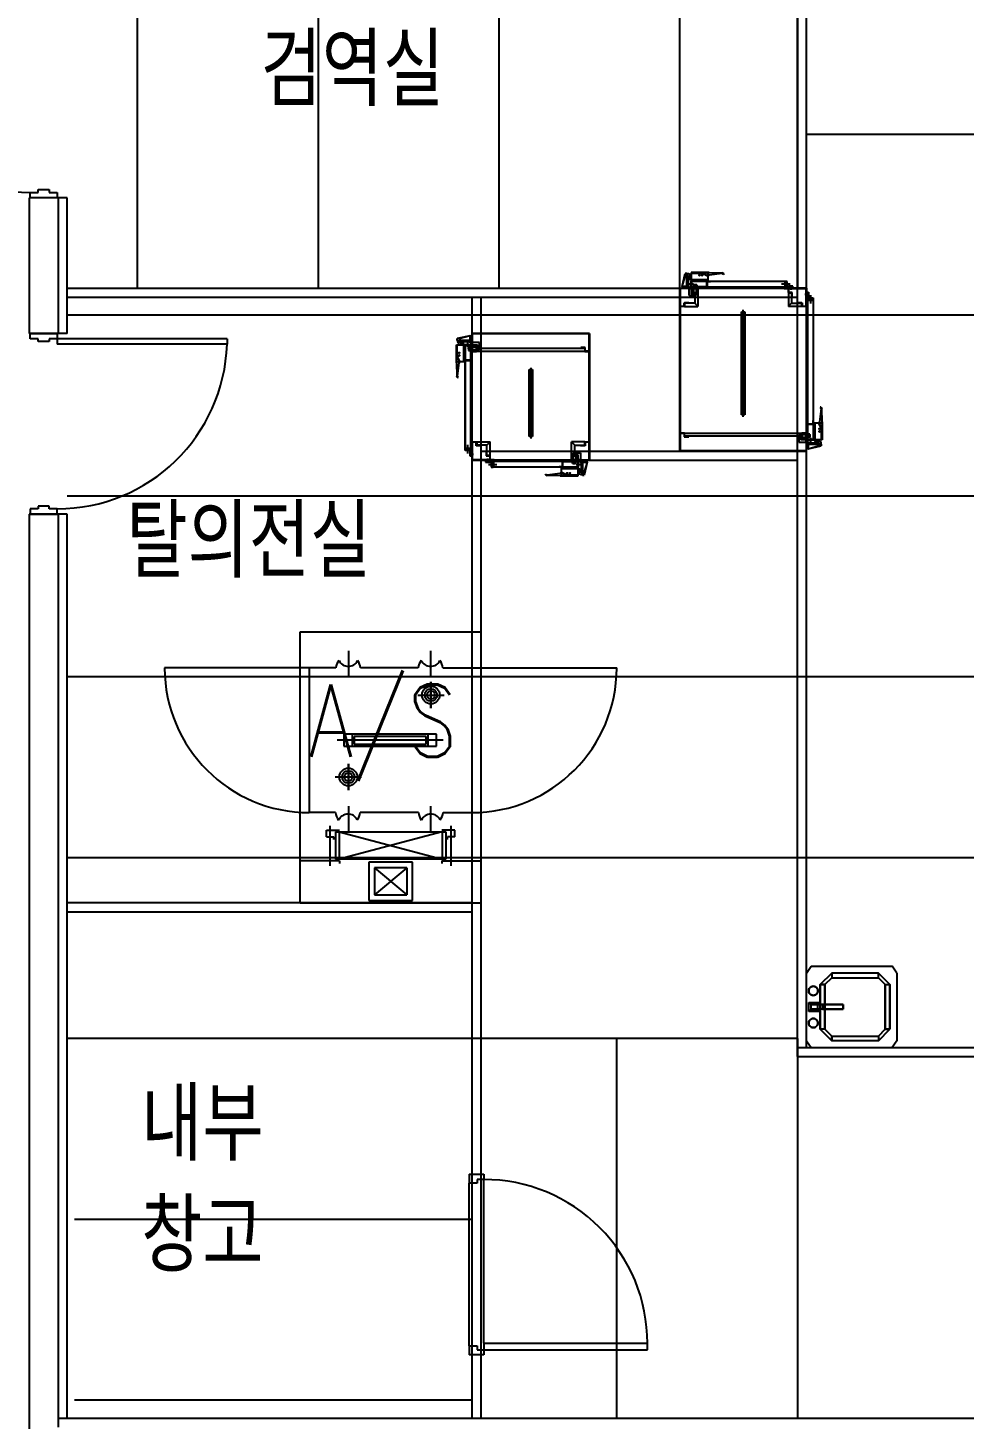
# Model space of a CAD drawing. Header units: millimetres. Extents: x 605428 to 684586, y -474155 to -416366.
# Drawn here: x 626725 to 631906, y -443463 to -435768 of the extents above; entities that cross this region are included whole.
import ezdxf

# ---------------------------------------------------------------- set-up
doc = ezdxf.new("R2010")
doc.units = ezdxf.units.MM
doc.header["$LTSCALE"] = 500
for name, color, linetype in [('TXT', 7, 'Continuous'), ('동물실', 9, 'Continuous'), ('방화석고', 9, 'Continuous'), ('천정', 5, 'Continuous'), ('크린판넬', 4, 'Continuous')]:
    doc.layers.add(name, color=color, linetype=linetype)
doc.styles.add('GHD', font='simple.shx', dxfattribs={"bigfont": 'whgtxt.shx'})

# ---------------------------------------------------------------- blocks, each defined once
blk = doc.blocks.new('A$C0807416F')
at = {"layer": '크린판넬', "color": 9, "linetype": 'Continuous'}
for p, q in [((-24.1, 319.2), (1.4, 357.3)), ((-24.1, -54.6), (-24.1, 319.2)), ((1.4, 357.3), (450.5, 357.3)), ((116, 319.2), (52.3, 255.5)), ((52.3, 255.5), (116, 319.2)), ((374.1, 319.2), (116, 319.2)), ((116, 319.2), (116, 293.7)), ((116, 319.2), (116, 293.7)), ((374.1, 319.2), (116, 319.2)), ((437.8, 255.5), (374.1, 319.2)), ((374.1, 293.7), (374.1, 319.2)), ((374.1, 319.2), (437.8, 255.5)), ((374.1, 293.7), (374.1, 319.2)), ((475.9, 319.2), (450.5, 357.3)), ((475.9, 319.2), (475.9, -54.6)), ((-7.9, 234.1), (-10.5, 227.9)), ((-10.5, 227.9), (-7.9, 234.1)), ((-7.9, 234.1), (-10.5, 227.9)), ((-10.5, 227.9), (-7.9, 234.1)), ((-3.9, 239.4), (-7.9, 234.1)), ((-7.9, 234.1), (-3.9, 239.4)), ((-3.9, 239.4), (-7.9, 234.1)), ((-7.9, 234.1), (-3.9, 239.4)), ((1.4, 243.4), (-3.9, 239.4)), ((-3.9, 239.4), (1.4, 243.4)), ((1.4, 243.4), (-3.9, 239.4)), ((-3.9, 239.4), (1.4, 243.4)), ((7.5, 246), (1.4, 243.4)), ((1.4, 243.4), (7.5, 246)), ((7.5, 246), (1.4, 243.4)), ((1.4, 243.4), (7.5, 246)), ((14.1, 246.8), (7.5, 246)), ((7.5, 246), (14.1, 246.8)), ((14.1, 246.8), (7.5, 246)), ((7.5, 246), (14.1, 246.8)), ((20.7, 246), (14.1, 246.8)), ((14.1, 246.8), (20.7, 246)), ((20.7, 246), (14.1, 246.8)), ((14.1, 246.8), (20.7, 246)), ((26.9, 243.4), (20.7, 246)), ((20.7, 246), (26.9, 243.4)), ((26.9, 243.4), (20.7, 246)), ((20.7, 246), (26.9, 243.4)), ((32.1, 239.4), (26.9, 243.4)), ((26.9, 243.4), (32.1, 239.4)), ((32.1, 239.4), (26.9, 243.4)), ((26.9, 243.4), (32.1, 239.4)), ((36.1, 234.1), (32.1, 239.4)), ((32.1, 239.4), (36.1, 234.1)), ((36.1, 234.1), (32.1, 239.4)), ((32.1, 239.4), (36.1, 234.1)), ((38.7, 227.9), (36.1, 234.1)), ((36.1, 234.1), (38.7, 227.9)), ((38.7, 227.9), (36.1, 234.1)), ((36.1, 234.1), (38.7, 227.9)), ((52.3, 255.5), (52.3, 9.1)), ((52.3, 255.5), (77.8, 255.5)), ((52.3, 9.1), (52.3, 255.5)), ((77.8, 255.5), (52.3, 255.5)), ((77.8, 255.5), (116, 293.7)), ((116, 293.7), (77.8, 255.5)), ((77.8, 9.1), (77.8, 255.5)), ((77.8, 255.5), (77.8, 9.1)), ((116, 293.7), (374.1, 293.7)), ((116, 293.7), (374.1, 293.7)), ((374.1, 293.7), (412.3, 255.5)), ((412.3, 255.5), (374.1, 293.7)), ((412.3, 255.5), (412.3, 9.1)), ((412.3, 255.5), (437.8, 255.5)), ((412.3, 9.1), (412.3, 255.5)), ((412.3, 255.5), (437.8, 255.5)), ((437.8, 9.1), (437.8, 255.5)), ((437.8, 255.5), (437.8, 9.1)), ((-10.5, 227.9), (-11.3, 221.4)), ((-11.3, 221.4), (-10.5, 227.9)), ((-10.5, 227.9), (-11.3, 221.4)), ((-11.3, 221.4), (-10.5, 227.9)), ((-11.3, 221.4), (-10.5, 214.8)), ((-10.5, 214.8), (-11.3, 221.4)), ((-11.3, 221.4), (-10.5, 214.8)), ((-10.5, 214.8), (-11.3, 221.4)), ((1.4, 145.1), (-11.3, 157.7)), ((-11.3, 106.8), (-11.3, 157.7)), ((-11.3, 157.7), (52.3, 157.7)), ((1.4, 145.1), (-11.3, 157.7)), ((-10.5, 214.8), (-7.9, 208.6)), ((-7.9, 208.6), (-10.5, 214.8)), ((-10.5, 214.8), (-7.9, 208.6)), ((-7.9, 208.6), (-10.5, 214.8)), ((-7.9, 208.6), (-3.9, 203.4)), ((-3.9, 203.4), (-7.9, 208.6)), ((-7.9, 208.6), (-3.9, 203.4)), ((-3.9, 203.4), (-7.9, 208.6)), ((-3.9, 203.4), (1.4, 199.4)), ((1.4, 199.4), (-3.9, 203.4)), ((-3.9, 203.4), (1.4, 199.4)), ((1.4, 199.4), (-3.9, 203.4)), ((1.4, 199.4), (7.5, 196.8)), ((7.5, 196.8), (1.4, 199.4)), ((1.4, 199.4), (7.5, 196.8)), ((7.5, 196.8), (1.4, 199.4)), ((7.5, 196.8), (14.1, 195.9)), ((14.1, 195.9), (7.5, 196.8)), ((7.5, 196.8), (14.1, 195.9)), ((14.1, 195.9), (7.5, 196.8)), ((14.1, 195.9), (20.7, 196.8)), ((20.7, 196.8), (14.1, 195.9)), ((14.1, 195.9), (20.7, 196.8)), ((20.7, 196.8), (14.1, 195.9)), ((20.7, 196.8), (26.9, 199.4)), ((26.9, 199.4), (20.7, 196.8)), ((20.7, 196.8), (26.9, 199.4)), ((26.9, 199.4), (20.7, 196.8)), ((26.9, 199.4), (32.1, 203.4)), ((32.1, 203.4), (26.9, 199.4)), ((26.9, 199.4), (32.1, 203.4)), ((32.1, 203.4), (26.9, 199.4)), ((32.1, 203.4), (36.1, 208.6)), ((36.1, 208.6), (32.1, 203.4)), ((32.1, 203.4), (36.1, 208.6)), ((36.1, 208.6), (32.1, 203.4)), ((36.1, 208.6), (38.7, 214.8)), ((38.7, 214.8), (36.1, 208.6)), ((36.1, 208.6), (38.7, 214.8)), ((38.7, 214.8), (36.1, 208.6)), ((39.6, 221.4), (38.7, 227.9)), ((38.7, 227.9), (39.6, 221.4)), ((39.6, 221.4), (38.7, 227.9)), ((38.7, 227.9), (39.6, 221.4)), ((38.7, 214.8), (39.6, 221.4)), ((38.7, 214.8), (39.6, 221.4)), ((39.6, 221.4), (38.7, 214.8)), ((38.7, 214.8), (39.6, 221.4)), ((39.6, 145.1), (52.3, 157.7)), ((52.3, 157.7), (39.6, 145.1)), ((52.3, 157.7), (52.3, 106.8)), ((1.4, 119.5), (-11.3, 106.8)), ((1.4, 119.5), (-11.3, 106.8)), ((52.3, 106.8), (-11.3, 106.8)), ((1.4, 119.5), (1.4, 145.1)), ((1.4, 145.1), (65, 145.1)), ((1.4, 119.5), (1.4, 145.1)), ((1.4, 145.1), (39.6, 145.1)), ((65, 145.1), (1.4, 145.1)), ((65, 119.5), (1.4, 119.5)), ((1.4, 119.5), (39.6, 119.5)), ((65, 119.5), (1.4, 119.5)), ((39.6, 119.5), (39.6, 145.1)), ((39.6, 145.1), (77.8, 145.1)), ((39.6, 119.5), (39.6, 145.1)), ((39.6, 145.1), (77.8, 145.1)), ((52.3, 106.8), (39.6, 119.5)), ((39.6, 119.5), (52.3, 106.8)), ((77.8, 119.5), (39.6, 119.5)), ((77.8, 119.5), (39.6, 119.5)), ((179.5, 145.1), (65, 145.1)), ((65, 145.1), (65, 119.5)), ((65, 145.1), (65, 119.5)), ((77.8, 145.1), (65, 145.1)), ((65, 145.1), (179.5, 145.1)), ((77.8, 145.1), (65, 145.1)), ((65, 119.5), (179.5, 119.5)), ((65, 119.5), (77.8, 119.5)), ((77.8, 119.5), (65, 119.5)), ((65, 119.5), (179.5, 119.5)), ((179.5, 145.1), (77.8, 145.1)), ((77.8, 119.5), (77.8, 145.1)), ((77.8, 145.1), (77.8, 119.5)), ((179.5, 145.1), (77.8, 145.1)), ((77.8, 119.5), (179.5, 119.5)), ((179.5, 119.5), (77.8, 119.5)), ((179.5, 119.5), (179.5, 145.1)), ((179.5, 119.5), (179.5, 145.1)), ((179.5, 145.1), (179.5, 119.5)), ((179.5, 119.5), (179.5, 145.1)), ((-10.5, 49.8), (-11.3, 43.2)), ((-11.3, 43.2), (-10.5, 49.8)), ((-10.5, 49.8), (-11.3, 43.2)), ((-11.3, 43.2), (-10.5, 49.8)), ((-11.3, 43.2), (-10.5, 36.6)), ((-10.5, 36.6), (-11.3, 43.2)), ((-11.3, 43.2), (-10.5, 36.6)), ((-10.5, 36.6), (-11.3, 43.2)), ((-7.9, 56), (-10.5, 49.8)), ((-10.5, 49.8), (-7.9, 56)), ((-7.9, 56), (-10.5, 49.8)), ((-10.5, 49.8), (-7.9, 56)), ((-10.5, 36.6), (-7.9, 30.4)), ((-7.9, 30.4), (-10.5, 36.6)), ((-10.5, 36.6), (-7.9, 30.4)), ((-7.9, 30.4), (-10.5, 36.6)), ((-3.9, 61.2), (-7.9, 56)), ((-7.9, 56), (-3.9, 61.2)), ((-3.9, 61.2), (-7.9, 56)), ((-7.9, 56), (-3.9, 61.2)), ((-7.9, 30.4), (-3.9, 25.2)), ((-3.9, 25.2), (-7.9, 30.4)), ((-7.9, 30.4), (-3.9, 25.2)), ((-3.9, 25.2), (-7.9, 30.4)), ((1.4, 65.2), (-3.9, 61.2)), ((-3.9, 61.2), (1.4, 65.2)), ((1.4, 65.2), (-3.9, 61.2)), ((-3.9, 61.2), (1.4, 65.2)), ((-3.9, 25.2), (1.4, 21.2)), ((1.4, 21.2), (-3.9, 25.2)), ((-3.9, 25.2), (1.4, 21.2)), ((1.4, 21.2), (-3.9, 25.2)), ((7.5, 67.8), (1.4, 65.2)), ((1.4, 65.2), (7.5, 67.8)), ((7.5, 67.8), (1.4, 65.2)), ((1.4, 65.2), (7.5, 67.8)), ((1.4, 21.2), (7.5, 18.6)), ((7.5, 18.6), (1.4, 21.2)), ((1.4, 21.2), (7.5, 18.6)), ((7.5, 18.6), (1.4, 21.2)), ((14.1, 68.6), (7.5, 67.8)), ((7.5, 67.8), (14.1, 68.6)), ((14.1, 68.6), (7.5, 67.8)), ((7.5, 67.8), (14.1, 68.6)), ((7.5, 18.6), (14.1, 17.8)), ((14.1, 17.8), (7.5, 18.6)), ((7.5, 18.6), (14.1, 17.8)), ((14.1, 17.8), (7.5, 18.6)), ((14.1, 68.6), (20.7, 67.8)), ((20.7, 67.8), (14.1, 68.6)), ((14.1, 68.6), (20.7, 67.8)), ((20.7, 67.8), (14.1, 68.6)), ((14.1, 17.8), (20.7, 18.6)), ((20.7, 18.6), (14.1, 17.8)), ((14.1, 17.8), (20.7, 18.6)), ((20.7, 18.6), (14.1, 17.8)), ((26.9, 65.2), (20.7, 67.8)), ((20.7, 67.8), (26.9, 65.2)), ((26.9, 65.2), (20.7, 67.8)), ((20.7, 67.8), (26.9, 65.2)), ((20.7, 18.6), (26.9, 21.2)), ((26.9, 21.2), (20.7, 18.6)), ((20.7, 18.6), (26.9, 21.2)), ((26.9, 21.2), (20.7, 18.6)), ((32.1, 61.2), (26.9, 65.2)), ((26.9, 65.2), (32.1, 61.2)), ((32.1, 61.2), (26.9, 65.2)), ((26.9, 65.2), (32.1, 61.2)), ((26.9, 21.2), (32.1, 25.2)), ((32.1, 25.2), (26.9, 21.2)), ((26.9, 21.2), (32.1, 25.2)), ((32.1, 25.2), (26.9, 21.2)), ((36.1, 56), (32.1, 61.2)), ((32.1, 61.2), (36.1, 56)), ((36.1, 56), (32.1, 61.2)), ((32.1, 61.2), (36.1, 56)), ((32.1, 25.2), (36.1, 30.4)), ((36.1, 30.4), (32.1, 25.2)), ((32.1, 25.2), (36.1, 30.4)), ((36.1, 30.4), (32.1, 25.2)), ((38.7, 49.8), (36.1, 56)), ((36.1, 56), (38.7, 49.8)), ((38.7, 49.8), (36.1, 56)), ((36.1, 56), (38.7, 49.8)), ((36.1, 30.4), (38.7, 36.6)), ((38.7, 36.6), (36.1, 30.4)), ((36.1, 30.4), (38.7, 36.6)), ((38.7, 36.6), (36.1, 30.4)), ((39.6, 43.2), (38.7, 49.8)), ((38.7, 49.8), (39.6, 43.2)), ((39.6, 43.2), (38.7, 49.8)), ((38.7, 49.8), (39.6, 43.2)), ((38.7, 36.6), (39.6, 43.2)), ((39.6, 43.2), (38.7, 36.6)), ((38.7, 36.6), (39.6, 43.2)), ((39.6, 43.2), (38.7, 36.6)), ((52.3, 9.1), (116, -54.6)), ((77.8, 9.1), (52.3, 9.1)), ((116, -54.6), (52.3, 9.1)), ((77.8, 9.1), (52.3, 9.1)), ((116, -29.1), (77.8, 9.1)), ((77.8, 9.1), (116, -29.1)), ((374.1, -54.6), (437.8, 9.1)), ((374.1, -29.1), (412.3, 9.1)), ((374.1, -54.6), (437.8, 9.1)), ((412.3, 9.1), (374.1, -29.1)), ((437.8, 9.1), (412.3, 9.1)), ((412.3, 9.1), (437.8, 9.1)), ((-24.1, -54.6), (1.4, -92.7)), ((116, -29.1), (374.1, -29.1)), ((116, -29.1), (374.1, -29.1)), ((116, -54.6), (116, -29.1)), ((116, -29.1), (116, -54.6)), ((374.1, -54.6), (116, -54.6)), ((374.1, -54.6), (116, -54.6)), ((374.1, -29.1), (374.1, -54.6)), ((374.1, -29.1), (374.1, -54.6)), ((475.9, -54.6), (450.5, -92.7)), ((1.4, -92.7), (450.5, -92.7))]:
    blk.add_line(p, q, dxfattribs=at)

msp = doc.modelspace()

# ---------------------------------------------------------------- linework, layer by layer
at = {"layer": '동물실', "color": 9}
for p, q in [((626737.8, -436708.5), (626737.8, -436678.5)), ((626737.8, -436678.5), (626782.8, -436678.5)), ((626737.8, -436708.5), (626737.8, -436678.5)), ((626737.8, -436678.5), (626782.8, -436678.5)), ((626782.8, -436678.5), (626782.8, -436663.5)), ((626782.8, -436663.5), (626842.8, -436663.5)), ((626782.8, -436678.5), (626782.8, -436663.5)), ((626782.8, -436663.5), (626842.8, -436663.5)), ((626842.8, -436663.5), (626842.8, -436678.5)), ((626842.8, -436663.5), (626842.8, -436678.5)), ((626842.8, -436678.5), (626887.8, -436678.5)), ((626842.8, -436678.5), (626887.8, -436678.5)), ((626887.8, -436678.5), (626887.8, -436708.5)), ((626887.8, -436678.5), (626887.8, -436708.5)), ((626887.8, -436708.5), (626737.8, -436708.5)), ((626887.8, -436708.5), (626737.8, -436708.5)), ((626942.8, -436708.5), (626892.8, -436708.5)), ((630345.8, -437198.5), (630361.8, -437126.5)), ((630345.8, -437198.5), (630361.8, -437143.5)), ((630371.8, -437126.5), (630361.8, -437126.5)), ((630371.8, -437143.5), (630361.8, -437143.5)), ((630371.8, -437198.5), (630371.8, -437126.5)), ((630371.8, -437127.5), (630379.8, -437127.5)), ((630371.8, -437198.5), (630371.8, -437143.5)), ((630371.8, -437144.5), (630379.8, -437144.5)), ((630373.8, -437127.5), (630373.8, -437142.5)), ((630373.8, -437144.5), (630373.8, -437159.5)), ((630376.8, -437142.5), (630384.8, -437142.5)), ((630377.8, -437142.5), (630377.8, -437198.5)), ((630379.8, -437127.5), (630387.6, -437131.4)), ((630379.8, -437142.5), (630387.6, -437138.5)), ((630379.8, -437144.5), (630387.6, -437148.4)), ((630379.8, -437145.8), (630395.8, -437145.8)), ((630494.8, -437121.8), (630395.8, -437121.8)), ((630489.8, -437121.8), (630395.8, -437121.8)), ((630395.8, -437121.8), (630395.8, -437169.8)), ((630395.8, -437127.1), (630400.8, -437124.8)), ((630400.8, -437124.8), (630457.8, -437124.8)), ((630457.8, -437124.8), (630489.8, -437141.8)), ((630489.8, -437169.8), (630489.8, -437121.8)), ((630494.8, -437136.8), (630489.8, -437141.8)), ((630494.8, -437121.8), (630566.8, -437123.8)), ((630566.8, -437127.8), (630494.8, -437136.8)), ((630576.8, -437128.8), (630566.8, -437123.8)), ((630576.8, -437131.8), (630566.8, -437127.8)), ((630576.8, -437128.8), (630576.8, -437131.8)), ((630332.8, -437208.5), (631032.8, -437208.5)), ((630332.8, -438009.7), (630332.8, -437208.5)), ((630332.8, -437208.5), (630432.8, -437208.5)), ((631031.6, -437209.7), (630334, -437209.7)), ((630334, -437209.7), (630334, -438009.7)), ((630431.6, -437209.7), (630334, -437209.7)), ((630380.8, -437198.5), (630345.8, -437198.5)), ((630345.8, -437198.5), (630345.8, -437208.5)), ((630350.8, -437198.5), (630376.8, -437198.5)), ((630350.8, -437198.5), (630376.8, -437198.5)), ((630385.8, -437198.5), (630350.8, -437198.5)), ((630350.8, -437198.5), (630350.8, -437208.5)), ((630371.8, -437159.5), (630379.8, -437159.5)), ((630377.1, -437183.5), (630407.2, -437183.5)), ((630377.8, -437159.5), (630377.8, -437198.5)), ((630379.8, -437159.5), (630387.6, -437155.5)), ((630380.8, -437208.5), (630380.8, -437198.5)), ((630383.3, -437209.7), (630423.3, -437209.7)), ((630383.3, -437209.7), (630423.3, -437209.7)), ((630383.3, -437249.7), (630383.3, -437209.7)), ((630385.8, -437208.5), (630385.8, -437198.5)), ((630392.8, -437163.8), (630395.8, -437163.8)), ((630395.8, -437160.8), (630489.8, -437160.8)), ((630395.8, -437169.8), (630915.8, -437169.8)), ((630395.8, -437201.8), (630395.8, -437169.8)), ((630395.8, -437169.8), (630489.8, -437169.8)), ((630395.8, -437201.8), (630395.8, -437238.8)), ((630410.8, -437201.8), (630395.8, -437201.8)), ((630914.6, -437171), (630397, -437171)), ((630397, -437171), (630397, -437200.6)), ((630397, -437200.6), (630914.6, -437200.6)), ((630397.8, -437194.6), (630397.8, -437206.4)), ((630398.8, -437231.2), (630398.8, -437225.2)), ((630407.8, -437225.2), (630407.8, -437231.2)), ((630409.6, -437188.1), (630417.6, -437188.1)), ((630409.6, -437188.1), (630409.6, -437201.8)), ((630410.8, -437189.3), (630410.8, -437201.8)), ((630417.6, -437189.3), (630410.8, -437189.3)), ((630410.8, -437190.5), (630410.8, -437189.3)), ((630410.8, -437189.3), (630427, -437189.3)), ((630425.8, -437190.5), (630410.8, -437190.5)), ((630410.8, -437238.8), (630410.8, -437201.8)), ((630417.6, -437188.1), (630417.6, -437189.3)), ((630423.3, -437209.7), (630423.3, -437249.7)), ((630425.8, -437201.8), (630425.8, -437190.5)), ((630482.8, -437201.8), (630425.8, -437201.8)), ((630427, -437189.3), (630427, -437200.6)), ((630427, -437200.6), (630481.6, -437200.6)), ((630431.6, -437232.3), (630431.6, -437209.7)), ((630432.8, -437208.5), (630432.8, -437233.5)), ((630481.6, -437200.6), (630481.6, -437171)), ((630481.6, -437171), (630501.6, -437171)), ((630501.6, -437172.2), (630482.8, -437172.2)), ((630482.8, -437172.2), (630482.8, -437201.8)), ((630501.6, -437171), (630501.6, -437172.2)), ((630908.8, -437209.7), (630888.3, -437209.7)), ((630895.8, -437183.5), (630942.2, -437183.5)), ((631032.8, -437208.5), (630908.8, -437208.5)), ((630910, -437209.7), (631031.6, -437209.7)), ((630914, -437183.5), (630920.7, -437183.5)), ((630914.6, -437200.6), (630914.6, -437171)), ((630915.8, -437169.8), (630915.8, -437201.8)), ((630926.8, -437170.5), (630915.8, -437170.5)), ((630915.8, -437170.5), (630915.8, -437196.5)), ((630926.8, -437170.5), (630915.8, -437170.5)), ((630915.8, -437170.5), (630915.8, -437196.5)), ((630915.8, -437196.5), (630926.8, -437196.5)), ((630916.8, -437208.5), (630916.8, -437196.5)), ((630916.8, -437208.5), (630925.8, -437208.5)), ((630925.8, -437208.5), (630925.8, -437196.5)), ((630932.2, -437198.5), (630925.8, -437198.5)), ((630932.8, -437207.5), (630925.8, -437207.5)), ((630960.8, -437208.5), (630925.8, -437208.5)), ((630960.8, -437208.5), (630925.8, -437208.5)), ((630960.8, -437208.5), (630925.8, -437208.5)), ((630926.8, -437196.5), (630926.8, -437170.5)), ((631019.8, -437208.5), (630930.8, -437208.5)), ((631019.8, -437208.5), (630930.8, -437208.5)), ((631019.8, -437208.5), (630930.8, -437208.5)), ((630958.3, -437197.5), (630932.8, -437197.5)), ((630932.8, -437197.5), (630932.8, -437208.5)), ((630932.8, -437208.5), (630932.8, -437233.5)), ((630932.8, -437208.5), (630958.3, -437208.5)), ((630932.8, -437208.5), (630958.3, -437208.5)), ((630934, -437232.3), (630934, -437209.7)), ((630945.8, -437192.6), (630945.8, -437217.3)), ((630958.3, -437208.5), (630958.3, -437197.5)), ((630958.3, -437208.5), (630958.3, -437197.5)), ((631031.6, -437308.5), (631031.6, -437209.7)), ((631032.8, -437208.5), (631032.8, -437309.7)), ((631032.8, -437230.2), (631043.8, -437230.2)), ((631032.8, -437255.7), (631032.8, -437230.2)), ((631032.8, -437230.2), (631043.8, -437230.2)), ((631032.8, -437255.7), (631032.8, -437230.2)), ((631043.8, -437230.2), (631043.8, -437255.7)), ((630356.6, -437288.5), (630382.8, -437288.5)), ((630356.6, -437308.5), (630356.6, -437288.5)), ((630357.8, -437289.7), (630357.8, -437309.7)), ((630382.8, -437289.7), (630357.8, -437289.7)), ((630357.8, -437291.7), (630357.8, -437309.7)), ((630414.8, -437291.7), (630358.8, -437291.7)), ((630358.8, -437309.7), (630358.8, -437291.7)), ((630382.8, -437288.5), (630382.8, -437289.7)), ((630423.3, -437249.7), (630383.3, -437249.7)), ((630395.8, -437238.8), (630410.8, -437238.8)), ((630411.6, -437257.3), (630411.6, -437232.3)), ((630411.6, -437232.3), (630431.6, -437232.3)), ((630412.8, -437257.3), (630411.6, -437257.3)), ((630432.8, -437233.5), (630412.8, -437233.5)), ((630412.8, -437233.5), (630412.8, -437257.3)), ((630414.8, -437234.5), (630414.8, -437291.7)), ((630432.8, -437234.5), (630414.8, -437234.5)), ((630432.8, -437309.7), (630414.8, -437291.7)), ((630432.8, -437309.7), (630414.8, -437291.7)), ((630432.8, -437234.5), (630432.8, -437309.7)), ((630432.8, -437234.5), (630432.8, -437309.7)), ((630932.8, -437233.5), (630952.8, -437233.5)), ((630932.8, -437234.5), (630932.8, -437309.7)), ((630932.8, -437234.5), (630950.8, -437234.5)), ((630932.8, -437309.7), (630950.8, -437291.7)), ((630954, -437232.3), (630934, -437232.3)), ((630950.8, -437234.5), (630950.8, -437291.7)), ((630950.8, -437291.7), (631006.8, -437291.7)), ((630952.8, -437233.5), (630952.8, -437257.3)), ((630952.8, -437257.3), (630954, -437257.3)), ((630954, -437257.3), (630954, -437232.3)), ((630982.8, -437288.5), (631009, -437288.5)), ((630982.8, -437289.7), (630982.8, -437288.5)), ((631007.8, -437289.7), (630982.8, -437289.7)), ((631006.8, -437309.7), (631006.8, -437291.7)), ((631007.8, -437309.7), (631007.8, -437289.7)), ((631007.8, -437309.7), (631007.8, -437291.7)), ((631009, -437288.5), (631009, -437308.5)), ((631048.6, -437242.7), (631023.9, -437242.7)), ((631043.8, -437255.7), (631032.8, -437255.7)), ((631032.8, -437271.7), (631032.8, -437262.7)), ((631032.8, -437262.7), (631044.8, -437262.7)), ((631032.8, -437271.7), (631044.8, -437271.7)), ((631033.8, -437255.7), (631033.8, -437262.7)), ((631071.5, -437272.7), (631039.5, -437272.7)), ((631040.7, -437273.9), (631070.3, -437273.9)), ((631040.7, -438045.5), (631040.7, -437273.9)), ((631042.8, -437256.2), (631042.8, -437262.7)), ((631044.8, -437261.7), (631070.8, -437261.7)), ((631044.8, -437272.7), (631044.8, -437261.7)), ((631070.8, -437272.7), (631044.8, -437272.7)), ((631070.8, -437272.7), (631044.8, -437272.7)), ((631057.8, -437292.7), (631057.8, -437246.2)), ((631057.8, -437274.4), (631057.8, -437267.7)), ((631070.3, -437273.9), (631070.3, -438045.5)), ((631070.8, -437261.7), (631070.8, -437272.7)), ((631070.8, -437261.7), (631070.8, -437272.7)), ((631071.5, -438046.7), (631071.5, -437272.7)), ((630334, -437308.5), (630356.6, -437308.5)), ((630357.8, -437309.7), (630334, -437309.7)), ((630358.8, -437309.7), (630432.8, -437309.7)), ((630358.8, -437309.7), (630432.8, -437309.7)), ((630673.5, -437339.5), (630692, -437339.5)), ((630673.5, -437909.2), (630673.5, -437339.5)), ((630673.5, -437352.4), (630692, -437352.4)), ((630676.7, -437355.6), (630688.8, -437355.6)), ((630676.7, -437893), (630676.7, -437355.6)), ((630682.8, -437919.7), (630682.8, -437328.9)), ((630688.8, -437355.6), (630688.8, -437893)), ((630692, -437339.5), (630692, -437909.2)), ((631006.8, -437309.7), (630932.8, -437309.7)), ((631032.8, -437309.7), (631007.8, -437309.7)), ((631009, -437308.5), (631031.6, -437308.5)), ((626737.8, -437458.5), (626887.8, -437458.5)), ((626737.8, -437488.5), (626737.8, -437458.5)), ((626737.8, -437458.5), (626887.8, -437458.5)), ((626737.8, -437488.5), (626737.8, -437458.5)), ((626887.8, -437458.5), (626887.8, -437488.5)), ((626887.8, -437458.5), (626887.8, -437488.5)), ((626942.8, -437458.5), (626892.8, -437458.5)), ((629832.8, -437458.5), (629182.8, -437458.5)), ((629182.8, -437458.5), (629182.8, -437558.5)), ((629184, -437557.3), (629184, -437459.7)), ((629184, -437459.7), (629831.6, -437459.7)), ((629831.6, -437557.3), (629831.6, -437459.7)), ((629831.6, -437459.7), (629831.6, -437557.3)), ((629832.8, -437458.5), (629832.8, -437558.5)), ((629832.8, -437558.5), (629832.8, -437458.5)), ((626782.8, -437488.5), (626737.8, -437488.5)), ((626782.8, -437488.5), (626737.8, -437488.5)), ((626782.8, -437503.5), (626782.8, -437488.5)), ((626782.8, -437503.5), (626782.8, -437488.5)), ((626842.8, -437503.5), (626782.8, -437503.5)), ((626842.8, -437503.5), (626782.8, -437503.5)), ((626887.8, -437488.5), (626842.8, -437488.5)), ((626842.8, -437488.5), (626842.8, -437503.5)), ((626887.8, -437488.5), (626842.8, -437488.5)), ((626842.8, -437488.5), (626842.8, -437503.5)), ((627827.8, -437488.5), (626887.8, -437488.5)), ((626887.8, -437488.5), (626887.8, -437518.4)), ((627827.8, -437488.5), (626887.8, -437488.5)), ((626887.8, -437488.5), (626887.8, -437518.4)), ((627827.8, -437518.4), (626887.8, -437518.4)), ((627827.8, -437518.4), (626887.8, -437518.4)), ((627827.8, -437488.5), (627827.8, -437518.4)), ((627827.8, -437488.5), (627827.8, -437518.4)), ((629096.1, -437521.5), (629144.1, -437521.5)), ((629096.1, -437615.5), (629096.1, -437521.5)), ((629096.1, -437620.5), (629096.1, -437521.5)), ((629101.4, -437521.5), (629099.1, -437526.5)), ((629099.1, -437526.5), (629099.1, -437583.5)), ((629172.8, -437471.5), (629100.8, -437487.5)), ((629100.8, -437497.5), (629100.8, -437487.5)), ((629172.8, -437497.5), (629100.8, -437497.5)), ((629101.8, -437497.5), (629101.8, -437505.5)), ((629101.8, -437499.5), (629116.8, -437499.5)), ((629101.8, -437505.5), (629105.7, -437513.3)), ((629116.8, -437505.5), (629112.8, -437513.3)), ((629116.8, -437502.5), (629116.8, -437510.5)), ((629116.8, -437503.5), (629172.8, -437503.5)), ((629172.8, -437471.5), (629117.8, -437487.5)), ((629117.8, -437497.5), (629117.8, -437487.5)), ((629172.8, -437497.5), (629117.8, -437497.5)), ((629118.8, -437497.5), (629118.8, -437505.5)), ((629118.8, -437499.5), (629133.8, -437499.5)), ((629118.8, -437505.5), (629122.7, -437513.3)), ((629120.1, -437505.5), (629120.1, -437521.5)), ((629133.8, -437505.5), (629129.8, -437513.3)), ((629133.8, -437497.5), (629133.8, -437505.5)), ((629133.8, -437503.5), (629172.8, -437503.5)), ((629135.1, -437521.5), (629135.1, -437615.5)), ((629138.1, -437518.5), (629138.1, -437521.5)), ((629144.1, -437521.5), (629144.1, -437615.5)), ((629176.1, -437521.5), (629144.1, -437521.5)), ((629144.1, -437521.5), (629144.1, -438095.5)), ((629145.3, -437522.7), (629174.9, -437522.7)), ((629145.3, -438094.3), (629145.3, -437522.7)), ((629157.8, -437502.8), (629157.8, -437532.9)), ((629162.4, -437535.3), (629176.1, -437535.3)), ((629162.4, -437535.3), (629162.4, -437543.3)), ((629163.6, -437536.5), (629163.6, -437552.7)), ((629164.8, -437536.5), (629163.6, -437536.5)), ((629163.6, -437543.3), (629163.6, -437536.5)), ((629163.6, -437536.5), (629176.1, -437536.5)), ((629164.8, -437551.5), (629164.8, -437536.5)), ((629168.9, -437523.5), (629180.7, -437523.5)), ((629172.8, -437471.5), (629182.8, -437471.5)), ((629172.8, -437506.5), (629172.8, -437471.5)), ((629172.8, -437476.5), (629182.8, -437476.5)), ((629172.8, -437511.5), (629172.8, -437476.5)), ((629172.8, -437476.5), (629172.8, -437502.5)), ((629172.8, -437476.5), (629172.8, -437502.5)), ((629182.8, -437506.5), (629172.8, -437506.5)), ((629182.8, -437511.5), (629172.8, -437511.5)), ((629174.9, -437522.7), (629174.9, -438094.3)), ((629176.1, -437536.5), (629176.1, -437521.5)), ((629176.1, -437521.5), (629213.1, -437521.5)), ((629213.1, -437536.5), (629176.1, -437536.5)), ((629182.8, -437471.5), (629182.8, -437506.5)), ((629182.8, -437476.5), (629182.8, -437511.5)), ((629224, -437509), (629184, -437509)), ((629184, -437509), (629184, -437549)), ((629205.5, -437524.5), (629199.5, -437524.5)), ((629199.5, -437533.5), (629205.5, -437533.5)), ((629231.6, -437537.3), (629206.6, -437537.3)), ((629206.6, -437537.3), (629206.6, -437557.3)), ((629207.8, -437558.5), (629207.8, -437538.5)), ((629207.8, -437538.5), (629231.6, -437538.5)), ((629213.1, -437521.5), (629213.1, -437536.5)), ((629224, -437549), (629224, -437509)), ((629226.6, -437532.3), (629226.6, -437547.7)), ((629231.6, -437538.5), (629231.6, -437537.3)), ((629809, -437537.3), (629784, -437537.3)), ((629784, -437538.5), (629784, -437537.3)), ((629784, -437538.5), (629807.8, -437538.5)), ((629789, -437534.1), (629789, -437544.7)), ((629807.8, -437538.5), (629807.8, -437558.5)), ((629809, -437557.3), (629809, -437537.3)), ((629832.8, -437471.5), (629832.8, -437506.5)), ((629832.8, -437476.5), (629832.8, -437511.5)), ((629144.1, -437615.5), (629096.1, -437615.5)), ((629099.1, -437583.5), (629116.1, -437615.5)), ((629111.1, -437620.5), (629116.1, -437615.5)), ((629145.3, -437607.3), (629145.3, -437627.3)), ((629174.9, -437607.3), (629145.3, -437607.3)), ((629146.5, -437608.5), (629176.1, -437608.5)), ((629146.5, -437627.3), (629146.5, -437608.5)), ((629162.4, -437543.3), (629163.6, -437543.3)), ((629163.6, -437552.7), (629174.9, -437552.7)), ((629176.1, -437551.5), (629164.8, -437551.5)), ((629174.9, -437552.7), (629174.9, -437607.3)), ((629176.1, -437608.5), (629176.1, -437551.5)), ((629182.8, -437558.5), (629207.8, -437558.5)), ((629184, -437549), (629224, -437549)), ((629206.6, -437557.3), (629184, -437557.3)), ((629207.8, -437540.5), (629807.8, -437540.5)), ((629207.8, -437558.5), (629207.8, -437540.5)), ((629807.8, -437558.5), (629207.8, -437558.5)), ((629807.8, -437540.5), (629807.8, -437558.5)), ((629832.7, -437558.5), (629807.8, -437558.5)), ((629807.8, -437558.5), (629832.8, -437558.5)), ((629831.6, -437557.3), (629809, -437557.3)), ((629831.6, -438158.5), (629831.6, -437558.5)), ((629832.8, -437558.5), (629832.8, -438159.7)), ((629096.1, -437620.5), (629098.1, -437692.5)), ((629103.1, -437702.5), (629098.1, -437692.5)), ((629102.1, -437692.5), (629111.1, -437620.5)), ((629106.1, -437702.5), (629102.1, -437692.5)), ((629145.3, -437627.3), (629146.5, -437627.3)), ((629498.5, -437659), (629517, -437659)), ((629498.5, -438028.6), (629498.5, -437659)), ((629498.5, -437671.9), (629517, -437671.9)), ((629501.7, -437675.1), (629513.8, -437675.1)), ((629501.7, -438012.5), (629501.7, -437675.1)), ((629507.8, -437648.4), (629507.8, -438039.2)), ((629513.8, -437675.1), (629513.8, -438012.5)), ((629517, -437659), (629517, -438028.6)), ((629103.1, -437702.5), (629106.1, -437702.5)), ((630692, -437896.3), (630673.5, -437896.3)), ((630692, -437909.2), (630673.5, -437909.2)), ((630688.8, -437893), (630676.7, -437893)), ((631113.5, -437875.7), (631104.5, -437947.7)), ((631112.5, -437865.7), (631109.5, -437865.7)), ((631109.5, -437865.7), (631113.5, -437875.7)), ((631112.5, -437865.7), (631117.5, -437875.7)), ((631119.5, -437947.7), (631117.5, -437875.7)), ((631039.5, -437959.7), (631039.5, -438016.7)), ((631069.1, -437959.7), (631039.5, -437959.7)), ((631040.7, -437960.9), (631070.3, -437960.9)), ((631040.7, -438015.5), (631040.7, -437960.9)), ((631069.1, -437940.9), (631069.1, -437959.7)), ((631070.3, -437940.9), (631069.1, -437940.9)), ((631070.3, -437960.9), (631070.3, -437940.9)), ((631071.5, -437952.7), (631119.5, -437952.7)), ((631071.5, -438046.7), (631071.5, -437952.7)), ((631080.5, -438046.7), (631080.5, -437952.7)), ((631104.5, -437947.7), (631099.5, -437952.7)), ((631116.5, -437984.7), (631099.5, -437952.7)), ((631116.5, -438041.7), (631116.5, -437984.7)), ((631119.5, -437947.7), (631119.5, -438046.7)), ((631119.5, -437952.7), (631119.5, -438046.7)), ((629157.8, -438075.5), (629157.8, -438121.9)), ((629182.8, -438058.5), (629207.8, -438058.5)), ((629182.8, -438159.7), (629182.8, -438058.5)), ((629184, -438059.7), (629184, -438158.5)), ((629206.6, -438059.7), (629184, -438059.7)), ((629206.6, -438079.7), (629206.6, -438059.7)), ((629207.8, -438058.5), (629207.8, -438076.5)), ((629207.8, -438058.5), (629207.8, -438078.5)), ((629208.8, -438058.5), (629282.8, -438058.5)), ((629208.8, -438058.5), (629208.8, -438076.5)), ((629264.8, -438076.5), (629208.8, -438076.5)), ((629282.8, -438058.5), (629264.8, -438076.5)), ((629264.8, -438133.7), (629264.8, -438076.5)), ((629282.8, -438133.7), (629282.8, -438058.5)), ((629517, -438015.7), (629498.5, -438015.7)), ((629517, -438028.6), (629498.5, -438028.6)), ((629513.8, -438012.5), (629501.7, -438012.5)), ((629806.8, -438058.5), (629732.8, -438058.5)), ((629732.8, -438133.7), (629732.8, -438058.5)), ((629732.8, -438058.5), (629750.8, -438076.5)), ((629732.8, -438058.5), (629750.8, -438076.5)), ((629732.8, -438133.7), (629732.8, -438058.5)), ((629806.8, -438058.5), (629732.8, -438058.5)), ((629750.8, -438076.5), (629806.8, -438076.5)), ((629750.8, -438133.7), (629750.8, -438076.5)), ((629806.8, -438058.5), (629806.8, -438076.5)), ((629807.8, -438076.5), (629807.8, -438058.5)), ((629807.8, -438058.5), (629831.6, -438058.5)), ((629807.8, -438078.5), (629807.8, -438058.5)), ((629809, -438059.7), (629809, -438079.7)), ((629831.6, -438059.7), (629809, -438059.7)), ((630332.8, -438009.7), (630357.8, -438009.7)), ((630332.8, -438109.7), (630332.8, -438009.7)), ((630357.8, -438009.7), (630332.8, -438009.7)), ((630332.8, -438009.7), (630332.8, -438109.7)), ((630332.8, -438091.7), (630332.8, -438056.7)), ((630332.8, -438096.7), (630332.8, -438061.7)), ((630334, -438010.9), (630334, -438108.5)), ((630334, -438108.5), (630334, -438010.9)), ((630334, -438010.9), (630356.6, -438010.9)), ((630356.6, -438010.9), (630356.6, -438030.9)), ((630356.6, -438030.9), (630381.6, -438030.9)), ((630357.8, -438009.7), (631007.8, -438009.7)), ((630357.8, -438027.7), (630357.8, -438009.7)), ((630357.8, -438029.7), (630357.8, -438009.7)), ((631007.8, -438027.7), (630357.8, -438027.7)), ((630381.6, -438029.7), (630357.8, -438029.7)), ((630376.6, -438034), (630376.6, -438023.5)), ((630381.6, -438029.7), (630381.6, -438030.9)), ((631007.8, -438029.7), (630984, -438029.7)), ((630984, -438029.7), (630984, -438030.9)), ((630984, -438030.9), (631009, -438030.9)), ((630989, -438035.8), (630989, -438020.4)), ((630991.6, -438019.2), (630991.6, -438059.2)), ((631031.6, -438019.2), (630991.6, -438019.2)), ((630991.6, -438059.2), (631031.6, -438059.2)), ((631002.5, -438031.7), (631039.5, -438031.7)), ((631002.5, -438046.7), (631002.5, -438031.7)), ((631039.5, -438046.7), (631002.5, -438046.7)), ((631007.8, -438009.7), (631007.8, -438027.7)), ((631032.8, -438009.7), (631007.8, -438009.7)), ((631007.8, -438009.7), (631007.8, -438029.7)), ((631009, -438030.9), (631009, -438010.9)), ((631009, -438010.9), (631031.6, -438010.9)), ((631016.1, -438034.7), (631010.1, -438034.7)), ((631010.1, -438043.7), (631016.1, -438043.7)), ((631031.6, -438010.9), (631031.6, -438108.5)), ((631031.6, -438059.2), (631031.6, -438019.2)), ((631032.8, -438109.7), (631032.8, -438009.7)), ((631032.8, -438056.7), (631042.8, -438056.7)), ((631032.8, -438091.7), (631032.8, -438056.7)), ((631032.8, -438061.7), (631042.8, -438061.7)), ((631032.8, -438096.7), (631032.8, -438061.7)), ((631046.6, -438044.7), (631034.8, -438044.7)), ((631039.5, -438016.7), (631050.8, -438016.7)), ((631052, -438031.7), (631039.5, -438031.7)), ((631039.5, -438031.7), (631039.5, -438046.7)), ((631053.2, -438032.9), (631039.5, -438032.9)), ((631039.5, -438046.7), (631071.5, -438046.7)), ((631052, -438015.5), (631040.7, -438015.5)), ((631070.3, -438045.5), (631040.7, -438045.5)), ((631042.8, -438056.7), (631042.8, -438091.7)), ((631042.8, -438061.7), (631042.8, -438096.7)), ((631081.8, -438064.7), (631042.8, -438064.7)), ((631098.8, -438064.7), (631042.8, -438064.7)), ((631042.8, -438091.7), (631042.8, -438065.7)), ((631042.8, -438091.7), (631042.8, -438065.7)), ((631042.8, -438070.7), (631097.8, -438070.7)), ((631042.8, -438070.7), (631114.8, -438070.7)), ((631050.8, -438016.7), (631050.8, -438031.7)), ((631050.8, -438031.7), (631052, -438031.7)), ((631052, -438031.7), (631052, -438015.5)), ((631052, -438024.9), (631052, -438031.7)), ((631053.2, -438024.9), (631052, -438024.9)), ((631053.2, -438032.9), (631053.2, -438024.9)), ((631057.8, -438065.4), (631057.8, -438035.2)), ((631119.5, -438046.7), (631071.5, -438046.7)), ((631077.5, -438049.6), (631077.5, -438046.7)), ((631081.8, -438062.7), (631085.7, -438054.9)), ((631081.8, -438070.7), (631081.8, -438062.7)), ((631096.8, -438068.7), (631081.8, -438068.7)), ((631096.8, -438062.7), (631092.8, -438054.9)), ((631095.5, -438062.7), (631095.5, -438046.7)), ((631096.8, -438070.7), (631096.8, -438062.7)), ((631097.8, -438070.7), (631097.8, -438080.7)), ((631098.8, -438062.7), (631102.7, -438054.9)), ((631098.8, -438065.7), (631098.8, -438057.7)), ((631113.8, -438068.7), (631098.8, -438068.7)), ((631113.8, -438062.7), (631109.8, -438054.9)), ((631113.8, -438070.7), (631113.8, -438062.7)), ((631114.1, -438046.7), (631116.5, -438041.7)), ((631114.8, -438070.7), (631114.8, -438080.7)), ((629144.1, -438095.5), (629176.1, -438095.5)), ((629144.8, -438095.5), (629170.8, -438095.5)), ((629144.8, -438106.5), (629144.8, -438095.5)), ((629144.8, -438095.5), (629170.8, -438095.5)), ((629144.8, -438106.5), (629144.8, -438095.5)), ((629170.8, -438106.5), (629144.8, -438106.5)), ((629174.9, -438094.3), (629145.3, -438094.3)), ((629157.8, -438093.7), (629157.8, -438100.4)), ((629166.9, -438125.5), (629191.6, -438125.5)), ((629170.8, -438095.5), (629170.8, -438106.5)), ((629182.8, -438096.5), (629170.8, -438096.5)), ((629182.8, -438105.5), (629170.8, -438105.5)), ((629171.8, -438112.5), (629182.8, -438112.5)), ((629171.8, -438138), (629171.8, -438112.5)), ((629182.8, -438138), (629171.8, -438138)), ((629182.8, -438138), (629171.8, -438138)), ((629172.8, -438111.9), (629172.8, -438105.5)), ((629181.8, -438112.5), (629181.8, -438105.5)), ((629182.8, -438096.5), (629182.8, -438105.5)), ((629182.8, -438112.5), (629182.8, -438138)), ((629182.8, -438112.5), (629182.8, -438138)), ((629232.8, -438079.7), (629206.6, -438079.7)), ((629207.8, -438078.5), (629232.8, -438078.5)), ((629232.8, -438078.5), (629232.8, -438079.7)), ((629261.6, -438110.9), (629261.6, -438135.9)), ((629262.8, -438110.9), (629261.6, -438110.9)), ((629261.6, -438135.9), (629281.6, -438135.9)), ((629262.8, -438134.7), (629262.8, -438110.9)), ((629282.8, -438134.7), (629262.8, -438134.7)), ((629282.8, -438133.7), (629264.8, -438133.7)), ((629269.8, -438175.5), (629269.8, -438150.8)), ((629281.6, -438135.9), (629281.6, -438158.5)), ((629282.8, -438159.7), (629282.8, -438134.7)), ((629732.8, -438133.7), (629750.8, -438133.7)), ((629732.8, -438159.7), (629732.8, -438134.7)), ((629732.8, -438134.7), (629752.8, -438134.7)), ((629754, -438135.9), (629734, -438135.9)), ((629734, -438135.9), (629734, -438158.5)), ((629742.3, -438158.5), (629742.3, -438118.5)), ((629742.3, -438118.5), (629782.3, -438118.5)), ((629752.8, -438134.7), (629752.8, -438110.9)), ((629752.8, -438110.9), (629754, -438110.9)), ((629754, -438110.9), (629754, -438135.9)), ((629769.8, -438129.4), (629754.8, -438129.4)), ((629754.8, -438129.4), (629754.8, -438166.4)), ((629757.8, -438143), (629757.8, -438137)), ((629766.8, -438137), (629766.8, -438143)), ((629769.8, -438166.4), (629769.8, -438129.4)), ((629782.3, -438118.5), (629782.3, -438158.5)), ((629782.8, -438078.5), (629807.8, -438078.5)), ((629782.8, -438079.7), (629782.8, -438078.5)), ((629809, -438079.7), (629782.8, -438079.7)), ((630332.8, -438109.7), (631032.8, -438109.7)), ((631031.6, -438108.5), (630334, -438108.5)), ((631042.8, -438091.7), (631032.8, -438091.7)), ((631042.8, -438096.7), (631032.8, -438096.7)), ((631042.8, -438096.7), (631097.8, -438080.7)), ((631042.8, -438096.7), (631114.8, -438080.7)), ((629832.8, -438159.7), (629182.8, -438159.7)), ((629182.8, -438159.7), (629306.8, -438159.7)), ((629184, -438158.5), (629831.6, -438158.5)), ((629305.6, -438158.5), (629184, -438158.5)), ((629195.8, -438159.7), (629284.8, -438159.7)), ((629195.8, -438159.7), (629284.8, -438159.7)), ((629195.8, -438159.7), (629284.8, -438159.7)), ((629254.8, -438159.7), (629289.8, -438159.7)), ((629254.8, -438159.7), (629289.8, -438159.7)), ((629254.8, -438159.7), (629289.8, -438159.7)), ((629282.8, -438159.7), (629257.3, -438159.7)), ((629257.3, -438159.7), (629257.3, -438170.7)), ((629282.8, -438159.7), (629257.3, -438159.7)), ((629257.3, -438159.7), (629257.3, -438170.7)), ((629257.3, -438170.7), (629282.8, -438170.7)), ((629319.8, -438184.7), (629273.3, -438184.7)), ((629282.8, -438170.7), (629282.8, -438159.7)), ((629282.8, -438160.7), (629289.8, -438160.7)), ((629283.3, -438169.7), (629289.8, -438169.7)), ((629299.8, -438171.7), (629288.8, -438171.7)), ((629288.8, -438171.7), (629288.8, -438197.7)), ((629288.8, -438197.7), (629299.8, -438197.7)), ((629288.8, -438197.7), (629299.8, -438197.7)), ((629289.8, -438159.7), (629289.8, -438171.7)), ((629298.8, -438159.7), (629289.8, -438159.7)), ((629301.6, -438184.7), (629294.8, -438184.7)), ((629298.8, -438159.7), (629298.8, -438171.7)), ((629299.8, -438198.4), (629299.8, -438166.4)), ((629299.8, -438197.7), (629299.8, -438171.7)), ((629299.8, -438197.7), (629299.8, -438171.7)), ((629769.8, -438198.4), (629299.8, -438198.4)), ((629768.6, -438167.6), (629301, -438167.6)), ((629301, -438167.6), (629301, -438197.2)), ((629301, -438197.2), (629768.6, -438197.2)), ((629306.8, -438158.5), (629327.3, -438158.5)), ((629598.8, -438240.4), (629670.8, -438231.4)), ((629664, -438197.2), (629664, -438196)), ((629664, -438196), (629682.8, -438196)), ((629684, -438197.2), (629664, -438197.2)), ((629670.8, -438231.4), (629675.8, -438226.4)), ((629769.8, -438198.4), (629675.8, -438198.4)), ((629675.8, -438198.4), (629675.8, -438246.4)), ((629769.8, -438207.4), (629675.8, -438207.4)), ((629707.8, -438243.4), (629675.8, -438226.4)), ((629682.8, -438196), (629682.8, -438166.4)), ((629682.8, -438166.4), (629739.8, -438166.4)), ((629738.6, -438167.6), (629684, -438167.6)), ((629684, -438167.6), (629684, -438197.2)), ((629832.8, -438159.7), (629732.8, -438159.7)), ((629734, -438158.5), (629831.6, -438158.5)), ((629738.6, -438178.9), (629738.6, -438167.6)), ((629754.8, -438178.9), (629738.6, -438178.9)), ((629739.8, -438166.4), (629739.8, -438177.7)), ((629739.8, -438177.7), (629754.8, -438177.7)), ((629782.3, -438158.5), (629742.3, -438158.5)), ((629782.3, -438158.5), (629742.3, -438158.5)), ((629748, -438180.1), (629748, -438178.9)), ((629748, -438178.9), (629754.8, -438178.9)), ((629756, -438180.1), (629748, -438180.1)), ((629754.8, -438166.4), (629769.8, -438166.4)), ((629754.8, -438178.9), (629754.8, -438166.4)), ((629754.8, -438177.7), (629754.8, -438178.9)), ((629756, -438180.1), (629756, -438166.4)), ((629788.5, -438184.7), (629758.3, -438184.7)), ((629767.8, -438173.5), (629767.8, -438161.7)), ((629768.6, -438197.2), (629768.6, -438167.6)), ((629769.8, -438166.4), (629769.8, -438198.4)), ((629769.8, -438246.4), (629769.8, -438198.4)), ((629772.7, -438204.4), (629769.8, -438204.4)), ((629785.8, -438222.4), (629769.8, -438222.4)), ((629785.8, -438208.7), (629778, -438212.6)), ((629785.8, -438223.7), (629778, -438219.7)), ((629785.8, -438225.7), (629778, -438229.6)), ((629779.8, -438159.7), (629779.8, -438169.7)), ((629779.8, -438169.7), (629814.8, -438169.7)), ((629788.8, -438225.7), (629780.8, -438225.7)), ((629784.8, -438159.7), (629784.8, -438169.7)), ((629784.8, -438169.7), (629819.8, -438169.7)), ((629793.8, -438208.7), (629785.8, -438208.7)), ((629793.8, -438223.7), (629785.8, -438223.7)), ((629787.8, -438225.7), (629787.8, -438169.7)), ((629787.8, -438208.7), (629787.8, -438169.7)), ((629814.8, -438169.7), (629788.8, -438169.7)), ((629814.8, -438169.7), (629788.8, -438169.7)), ((629791.8, -438223.7), (629791.8, -438208.7)), ((629791.8, -438240.7), (629791.8, -438225.7)), ((629793.8, -438169.7), (629793.8, -438241.7)), ((629793.8, -438169.7), (629793.8, -438224.7)), ((629793.8, -438224.7), (629803.8, -438224.7)), ((629819.8, -438169.7), (629803.8, -438241.7)), ((629819.8, -438169.7), (629803.8, -438224.7)), ((629814.8, -438169.7), (629814.8, -438159.7)), ((629819.8, -438169.7), (629819.8, -438159.7)), ((629588.8, -438236.4), (629598.8, -438240.4)), ((629588.8, -438239.4), (629588.8, -438236.4)), ((629588.8, -438239.4), (629598.8, -438244.4)), ((629670.8, -438246.4), (629598.8, -438244.4)), ((629670.8, -438246.4), (629769.8, -438246.4)), ((629675.8, -438246.4), (629769.8, -438246.4)), ((629764.8, -438243.4), (629707.8, -438243.4)), ((629769.8, -438241), (629764.8, -438243.4)), ((629785.8, -438240.7), (629778, -438236.7)), ((629793.8, -438240.7), (629785.8, -438240.7)), ((629793.8, -438241.7), (629803.8, -438241.7)), ((626782.8, -438428.5), (626737.8, -438428.5)), ((626737.8, -438428.5), (626737.8, -438458.5)), ((626782.8, -438428.5), (626737.8, -438428.5)), ((626737.8, -438428.5), (626737.8, -438458.5)), ((626737.8, -438458.5), (626887.8, -438458.5)), ((626737.8, -438458.5), (626887.8, -438458.5)), ((626842.8, -438413.5), (626782.8, -438413.5)), ((626782.8, -438413.5), (626782.8, -438428.5)), ((626842.8, -438413.5), (626782.8, -438413.5)), ((626782.8, -438413.5), (626782.8, -438428.5)), ((626842.8, -438428.5), (626842.8, -438413.5)), ((626842.8, -438428.5), (626842.8, -438413.5)), ((626887.8, -438428.5), (626842.8, -438428.5)), ((626887.8, -438428.5), (626842.8, -438428.5)), ((626887.8, -438458.5), (626887.8, -438428.5)), ((626887.8, -438458.5), (626887.8, -438428.5)), ((626942.8, -438458.5), (626892.8, -438458.5)), ((628232.8, -440608.5), (628232.8, -439108.5)), ((628232.8, -439108.5), (629232.8, -439108.5)), ((629232.8, -440608.5), (629232.8, -439108.5)), ((629232.8, -440341.1), (629232.8, -439108.5)), ((628498.5, -439214.4), (628498.5, -439360.1)), ((628955.2, -439359.2), (628955.2, -439213.4)), ((628282.3, -439308.5), (627482.3, -439308.5)), ((628282.9, -440108.5), (628282.9, -439308.5)), ((628429.7, -439308.5), (628282.9, -439308.5)), ((628884.9, -439308.5), (628565.9, -439308.5)), ((629021.2, -439308.5), (629183.2, -439308.5)), ((629183.2, -440108.5), (629183.2, -439308.5)), ((629183.2, -439308.5), (629983.2, -439308.5)), ((628955.2, -439531.2), (628955.2, -439385.5)), ((628955.2, -439385.5), (628955.2, -439531.2)), ((628882.4, -439458.4), (629028.1, -439458.4)), ((628986, -439675.8), (628473.8, -439675.8)), ((628473.8, -439675.8), (628473.8, -439741.1)), ((628519.4, -439675.8), (628519.4, -439741.1)), ((628929, -439687.2), (628530.7, -439687.2)), ((628530.7, -439687.2), (628530.7, -439729.7)), ((628929, -439729.7), (628929, -439687.2)), ((628940.4, -439741.1), (628940.4, -439675.8)), ((628986, -439741.1), (628986, -439675.8)), ((629023.3, -439708.5), (628436.4, -439708.5)), ((628473.8, -439741.1), (628986, -439741.1)), ((628530.7, -439729.7), (628929, -439729.7)), ((628498.5, -439838.9), (628498.5, -439984.6)), ((628498.5, -439984.6), (628498.5, -439838.9)), ((628425.6, -439911.8), (628571.4, -439911.8)), ((628498.5, -440072.4), (628498.5, -440218.2)), ((628955.2, -440218.5), (628955.2, -440072.7)), ((628427.7, -440108.5), (628282.9, -440108.5)), ((628886.4, -440108.5), (628563.9, -440108.5)), ((629022.7, -440108.5), (629183.2, -440108.5)), ((628377.8, -440205.7), (628449.2, -440205.7)), ((628377.8, -440243.4), (628377.8, -440205.7)), ((628397.8, -440403.7), (628397.8, -440181.4)), ((628427.8, -440215.7), (629037.8, -440215.7)), ((628427.8, -440215.7), (628427.8, -440365.7)), ((629017.8, -440215.7), (628447.8, -440365.7)), ((628447.8, -440215.7), (629017.8, -440365.7)), ((628447.8, -440215.7), (628447.8, -440365.7)), ((629087.8, -440205.7), (629016.3, -440205.7)), ((629017.8, -440215.7), (629017.8, -440365.7)), ((629037.8, -440215.7), (629037.8, -440365.7)), ((629067.8, -440403.7), (629067.8, -440181.4)), ((629087.8, -440243.4), (629087.8, -440205.7)), ((628377.8, -440243.4), (628417.8, -440243.4)), ((628417.8, -440256.8), (628417.8, -440243.4)), ((629047.8, -440256.8), (629047.8, -440243.4)), ((629087.8, -440243.4), (629047.8, -440243.4)), ((628449.2, -440375.7), (628232.8, -440375.7)), ((629037.8, -440365.7), (628427.8, -440365.7)), ((628449.2, -440375.7), (628449.2, -440390.7)), ((628612.8, -440383.5), (628612.8, -440594.4)), ((628852.8, -440383.5), (628612.8, -440383.5)), ((628852.8, -440594.4), (628852.8, -440383.5)), ((629016.3, -440375.7), (629232.8, -440375.7)), ((629016.3, -440375.7), (629016.3, -440390.7)), ((628822.8, -440413.5), (628642.8, -440564.4)), ((628642.8, -440413.5), (628822.8, -440564.4)), ((628642.8, -440413.5), (628642.8, -440564.4)), ((628822.8, -440413.5), (628642.8, -440413.5)), ((628822.8, -440413.5), (628822.8, -440564.4)), ((628232.8, -440608.5), (629232.8, -440608.5)), ((628612.8, -440594.4), (628852.8, -440594.4)), ((628642.8, -440564.4), (628822.8, -440564.4)), ((629167.8, -442108.5), (629247.8, -442108.5)), ((629182.8, -442108.5), (629232.8, -442108.5))]:
    msp.add_line(p, q, dxfattribs=at)
for centre, radius in [((630440.8, -437136.8), 2.5), ((630455.8, -437136.8), 2.5), ((630475.3, -437131.3), 2.5), ((629105.6, -437601), 2.5), ((629111.1, -437566.5), 2.5), ((629111.1, -437581.5), 2.5), ((631104.5, -437986.7), 2.5), ((631104.5, -438001.7), 2.5), ((631110, -437967.2), 2.5), ((629709.8, -438231.4), 2.5), ((629724.8, -438231.4), 2.5), ((629690.3, -438236.9), 2.5), ((628955.2, -439458.4), 49), ((628955.2, -439458.4), 34.2), ((628955.2, -439458.4), 22.4), ((628498.5, -439911.8), 49), ((628498.5, -439911.8), 34.2), ((628498.5, -439911.8), 22.4)]:
    msp.add_circle(centre, radius, dxfattribs=at)
for centre, radius, start, end in [((626737.8, -435738.5), 940, 181.8271, 270), ((626737.8, -435738.5), 940, 181.8271, 270), ((630397.8, -437146.5), 18, 177.7639, 253.94207), ((630385.8, -437135), 4, 291.75905, 68.24095), ((630385.8, -437152), 4, 291.75905, 68.24095), ((630403.3, -437225.2), 4.5, 0, 180), ((630403.3, -437231.2), 4.5, 180, 0), ((626887.8, -437488.5), 940, 270, 358.1729), ((629109.3, -437511.5), 4, 201.75905, 338.24095), ((629120.8, -437523.5), 18, 16.05793, 92.2361), ((629126.3, -437511.5), 4, 201.75905, 338.24095), ((629199.5, -437529), 4.5, 90, 270), ((629205.5, -437529), 4.5, 270, 90), ((631010.1, -438039.2), 4.5, 90, 270), ((631016.1, -438039.2), 4.5, 270, 90), ((631094.8, -438044.6), 18, 196.05793, 272.2361), ((631089.3, -438056.7), 4, 21.75905, 158.24095), ((631106.3, -438056.7), 4, 21.75905, 158.24095), ((629762.3, -438137), 4.5, 0, 180), ((629762.3, -438143), 4.5, 180, 0), ((629767.7, -438221.7), 18, 357.7639, 73.94207), ((629779.8, -438216.2), 4, 111.75905, 248.24095), ((629779.8, -438233.2), 4, 111.75905, 248.24095), ((628282.3, -439308.5), 800, 180, 270), ((628497.8, -439312.6), 68.3, 138.28591, 176.48783), ((628498.5, -439243), 57, 205.15043, 333.73559), ((628497.8, -439312.6), 68.3, 3.51217, 40.60012), ((628953, -439312.6), 68.3, 138.28591, 176.48783), ((628953.7, -439243), 57, 205.15043, 333.73559), ((628953, -439312.6), 68.3, 3.51217, 40.60012), ((629183.2, -439308.5), 800, 270, 0), ((628495.8, -440104.3), 68.3, 183.51217, 221.71409), ((628496.5, -440173.9), 57, 26.26441, 154.84957), ((628495.8, -440104.3), 68.3, 319.39988, 356.48783), ((628954.6, -440104.3), 68.3, 183.51217, 221.71409), ((628955.2, -440173.9), 57, 26.26441, 154.84957), ((628954.6, -440104.3), 68.3, 319.39988, 356.48783)]:
    msp.add_arc(centre, radius, start, end, dxfattribs=at)
at = {"layer": '방화석고', "color": 9, "linetype": 'Continuous'}
for p, q in [((626732.8, -436708.5), (626732.8, -437458.5)), ((626892.8, -436708.5), (626732.8, -436708.5)), ((626892.8, -437458.5), (626732.8, -437458.5)), ((626732.8, -438458.5), (626732.8, -447408.5)), ((626732.8, -438458.5), (626732.8, -447408.5)), ((626892.8, -438458.5), (626732.8, -438458.5))]:
    msp.add_line(p, q, dxfattribs=at)
at = {"layer": '천정', "linetype": 'Continuous'}
for p, q in [((627332.8, -437208.5), (627332.8, -434958.5)), ((628332.8, -437208.5), (628332.8, -434958.5)), ((629332.8, -437208.5), (629332.8, -434958.5)), ((630332.8, -437208.5), (630332.8, -434958.5)), ((630982.8, -435208.5), (630982.8, -437208.5)), ((638082.8, -436358.5), (631032.8, -436358.5)), ((638082.8, -437358.5), (626942.8, -437358.5)), ((638082.8, -438358.5), (626942.8, -438358.5)), ((638082.8, -439358.5), (626942.8, -439358.5)), ((634282.8, -440358.5), (626942.8, -440358.5)), ((626982.8, -441358.5), (626942.8, -441358.5)), ((630982.8, -441358.5), (626982.8, -441358.5)), ((629982.8, -441358.5), (629982.8, -443458.5)), ((630982.8, -441358.5), (630982.8, -443458.5)), ((629182.8, -442358.5), (626982.8, -442358.5)), ((629182.8, -443358.5), (626982.8, -443358.5))]:
    msp.add_line(p, q, dxfattribs=at)
at = {"layer": '크린판넬', "color": 9, "linetype": 'Continuous'}
for p, q in [((630982.8, -441458.5), (630982.8, -435158.5)), ((631032.8, -441408.5), (631032.8, -435208.5)), ((626892.8, -436708.5), (626892.8, -437458.5)), ((626942.8, -437458.5), (626942.8, -436708.5)), ((626942.8, -437458.5), (626942.8, -436708.5)), ((626942.8, -437208.5), (630982.8, -437208.5)), ((626942.8, -437258.5), (630982.8, -437258.5)), ((629182.8, -443458.5), (629182.8, -437258.5)), ((629232.8, -443458.5), (629232.8, -437258.5)), ((629232.8, -438110.3), (630982.8, -438110.3)), ((629232.8, -438160.3), (630982.8, -438160.3)), ((626892.8, -438458.5), (626892.8, -443508.5)), ((626942.8, -443458.5), (626942.8, -438458.5)), ((629182.8, -440608.5), (626942.8, -440608.5)), ((629182.8, -440658.5), (626942.8, -440658.5)), ((630982.8, -441408.5), (637872.8, -441408.5)), ((630982.8, -441458.5), (637872.8, -441458.5)), ((629167.8, -442108.5), (629167.8, -442158.3)), ((629211.9, -442137.8), (629211.9, -442158.3)), ((629247.8, -442137.8), (629211.9, -442137.8)), ((629211.9, -442137.8), (629211.9, -442158.3)), ((629247.8, -442108.5), (629247.8, -442137.8)), ((629247.8, -443043.8), (629247.8, -442137.8)), ((629211.9, -442158.3), (629167.8, -442158.3)), ((629167.8, -443058.6), (629167.8, -442158.3)), ((629167.8, -443058.6), (629211.9, -443058.6)), ((629167.8, -443058.6), (629167.8, -443108.5)), ((629211.9, -443058.6), (629211.9, -443079.1)), ((629211.9, -443079.1), (629247.8, -443079.1)), ((629247.8, -443043.8), (630153, -443043.8)), ((629247.8, -443043.8), (629247.8, -443079.1)), ((629247.8, -443079.1), (629247.8, -443108.5)), ((629247.8, -443079.1), (630153, -443079.1)), ((630153, -443079.1), (630153, -443043.8)), ((629247.8, -443108.5), (629167.8, -443108.5)), ((629232.8, -443108.5), (629182.8, -443108.5)), ((629232.8, -443108.5), (629182.8, -443108.5)), ((626892.8, -443458.5), (637872.8, -443458.5))]:
    msp.add_line(p, q, dxfattribs=at)
msp.add_arc((629248.3, -443042.5), 904.7, 359.91508, 90.03615, dxfattribs=at)

# ---------------------------------------------------------------- block references
at = {"layer": '천정', "color": 9, "linetype": 'Continuous'}
msp.add_blockref('A$C0807416F', (631056.8, -441315.8), dxfattribs=at)

# ---------------------------------------------------------------- texts
at = {"layer": 'TXT', "color": 9, "style": 'GHD', "width": 0.8}
for s, p in [('검역실', (628013.4, -436202.2)), ('탈의전실', (627270.8, -438809.1, -2807)), ('A/S', (628278.9, -439799.6)), ('내부', (627352.5, -442033.9)), ('창고', (627352.5, -442649.2))]:
    msp.add_text(s, height=400, dxfattribs=at).set_placement(p)

doc.saveas('drawing.dxf')
